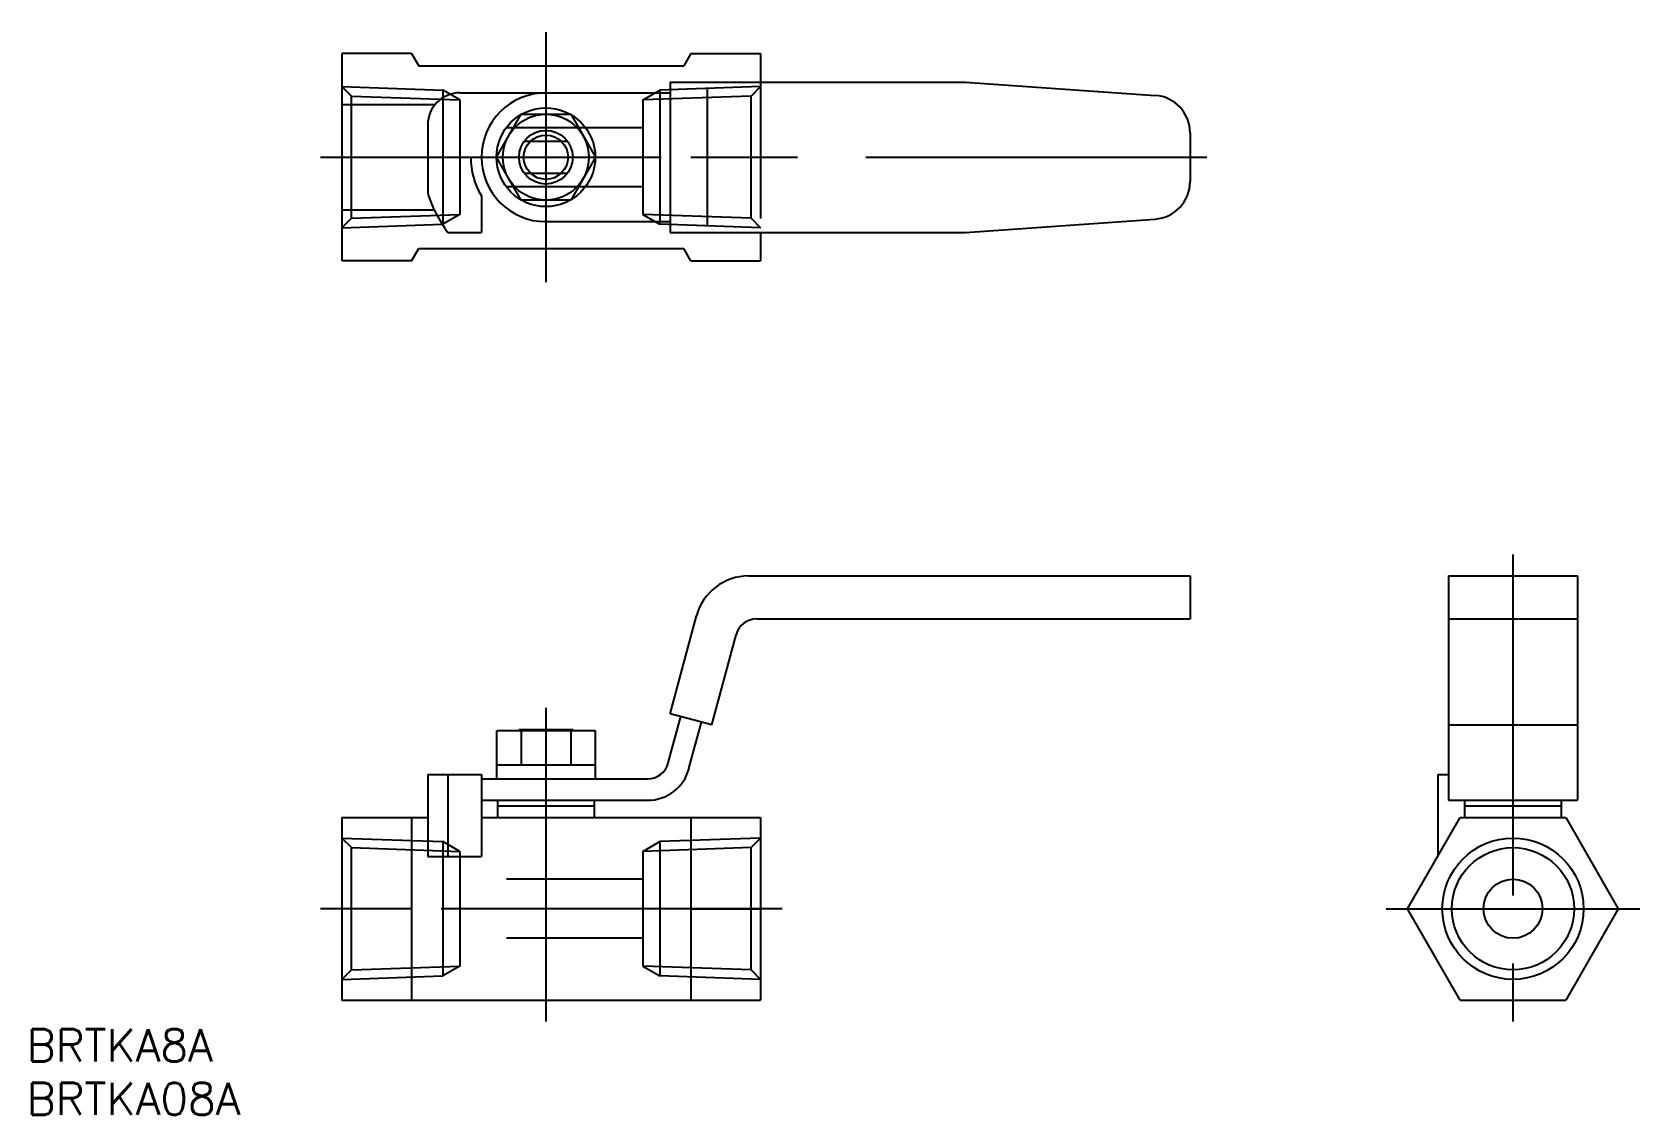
# Model space of a CAD drawing. Extents: x -138 to 12, y -19 to 82.
import ezdxf

# ---------------------------------------------------------------- set-up
doc = ezdxf.new("R2010")
doc.units = 0
doc.linetypes.add('CENTER', pattern=[50.8, 31.75, -6.35, 6.35, -6.35])
doc.linetypes.add('DASHED', pattern=[19.05, 12.7, -6.35])
doc.layers.get('0').update_dxf_attribs({"linetype": 'CONTINUOUS'})
doc.layers.add('CENTER', color=1, linetype='CENTER')
doc.styles.get("Standard").update_dxf_attribs({"font": 'txt.shx', "height": 3, "bigfont": 'bigfont.shx'})

msp = doc.modelspace()

# ---------------------------------------------------------------- linework, layer by layer
at = {"color": 7, "linetype": 'CONTINUOUS'}
for p, q in [((-109.07, 79.65), (-109.07, 60.35)), ((-102.57, 79.65), (-109.07, 79.65)), ((-102.57, 79.65), (-101.9, 78.5)), ((-76.57, 79.65), (-77.23, 78.5)), ((-76.57, 79.65), (-70.07, 79.65)), ((-70.07, 79.65), (-70.07, 77)), ((-101.9, 78.5), (-77.23, 78.5)), ((-78.48, 77), (-51, 77)), ((-78.48, 77), (-78.48, 63)), ((-51, 77), (-33.32, 75.76)), ((-109.07, 74.91), (-100.38, 74.91)), ((-98.07, 76), (-78.48, 76)), ((-75.04, 76.35), (-75.04, 63.61)), ((-94.68, 70), (-92.38, 74)), ((-92.38, 74), (-87.76, 74)), ((-87.76, 74), (-85.45, 70)), ((-101.07, 73), (-101.07, 70)), ((-30.07, 72.27), (-30.07, 67.73)), ((-92.07, 71.5), (-88.07, 71.5)), ((-101.07, 70), (-101.07, 66.65)), ((-101.07, 70), (-96.07, 70)), ((-92.38, 66), (-94.68, 70)), ((-85.45, 70), (-87.76, 66)), ((-76.57, 70), (-70.07, 70)), ((-92.07, 68.5), (-88.07, 68.5)), ((-96.07, 66.39), (-96.07, 63)), ((-87.76, 66), (-92.38, 66)), ((-109.07, 65.09), (-100.47, 65.09)), ((-99.19, 63), (-96.07, 63)), ((-90.07, 64), (-78.48, 64)), ((-78.48, 63), (-51, 63)), ((-70.07, 63), (-70.07, 60.35)), ((-51, 63), (-33.32, 64.24)), ((-102.57, 60.35), (-101.9, 61.5)), ((-101.9, 61.5), (-77.23, 61.5)), ((-76.57, 60.35), (-77.23, 61.5)), ((-102.57, 60.35), (-109.07, 60.35)), ((-76.57, 60.35), (-70.07, 60.35)), ((-71.2, 31), (-30.07, 31)), ((-30.07, 31), (-30.07, 27)), ((-6, 31), (-6, 10.1)), ((-6, 31), (6, 31)), ((6, 31), (6, 10.1)), ((-78.48, 18.15), (-76.03, 27.29)), ((-70.43, 27), (-30.07, 27)), ((-6, 27), (6, 27)), ((-74.62, 17.12), (-72.36, 25.52)), ((-74.62, 17.12), (-78.48, 18.15)), ((-94.67, 16.6), (-94.67, 12.1)), ((-94.57, 16.6), (-85.47, 16.6)), ((-92.57, 16.7), (-87.57, 16.7)), ((-92.57, 16.7), (-92.57, 16.6)), ((-92.38, 16.6), (-92.38, 13.4)), ((-92.07, 16.6), (-92.07, 16.7)), ((-88.07, 16.6), (-88.07, 16.7)), ((-87.76, 16.6), (-87.76, 13.4)), ((-87.57, 16.7), (-87.57, 16.6)), ((-85.47, 16.6), (-85.47, 12.1)), ((-78.67, 13.58), (-77.51, 17.9)), ((-76.74, 13.06), (-75.58, 17.38)), ((-6, 17.12), (6, 17.12)), ((-101.07, 12.5), (-101.07, 4.88)), ((-101.07, 12.5), (-96.07, 12.5)), ((-99.19, 12.5), (-99.19, 4.88)), ((-96.07, 12.5), (-96.07, 4.88)), ((-96.07, 12.1), (-80.6, 12.1)), ((-94.67, 13.4), (-85.47, 13.4)), ((-7, 12.5), (-7, 4.88)), ((-7, 12.5), (-6, 12.5)), ((-96.07, 10.1), (-80.6, 10.1)), ((-94.57, 10.1), (-94.57, 8.5)), ((-94.57, 9.6), (-85.57, 9.6)), ((-85.57, 10.1), (-85.57, 8.5)), ((-6, 10.1), (6, 10.1)), ((-4.5, 10.1), (-4.5, 8.5)), ((-4.5, 9.6), (4.5, 9.6)), ((4.5, 10.1), (4.5, 8.5)), ((-109.07, 8.5), (-101.07, 8.5)), ((-109.07, 8.5), (-109.07, -8.5)), ((-102.57, 8.5), (-102.57, -8.5)), ((-96.07, 8.5), (-70.07, 8.5)), ((-76.57, 8.5), (-76.57, -8.5)), ((-70.07, 8.5), (-70.07, -8.5)), ((-9.81, 0), (-4.91, 8.5)), ((-4.91, 8.5), (4.91, 8.5)), ((4.91, 8.5), (9.81, 0)), ((-101.07, 4.88), (-96.07, 4.88)), ((-102.57, 0), (-109.07, 0)), ((-76.57, 0), (-70.07, 0)), ((-4.91, -8.5), (-9.81, 0)), ((9.81, 0), (4.91, -8.5)), ((-109.07, -8.5), (-70.07, -8.5)), ((-4.91, -8.5), (4.91, -8.5))]:
    msp.add_line(p, q, dxfattribs=at)
at = {"color": 3, "linetype": 'DASHED'}
for p, q in [((-109.07, 76.58), (-99.67, 76.25)), ((-109.07, 76.58), (-108.18, 75.69)), ((-70.07, 76.58), (-79.47, 76.25)), ((-70.07, 76.58), (-70.95, 75.69)), ((-70.07, 77), (-70.07, 63)), ((-108.18, 75.69), (-98.09, 75.34)), ((-108.18, 64.31), (-108.18, 75.69)), ((-99.67, 76.25), (-99.67, 63.75)), ((-98.09, 75.34), (-99.67, 76.25)), ((-98.09, 75.34), (-98.09, 64.66)), ((-81.04, 75.34), (-79.47, 76.25)), ((-70.95, 75.69), (-81.04, 75.34)), ((-81.04, 75.34), (-81.04, 64.66)), ((-79.47, 76.25), (-79.47, 63.75)), ((-70.95, 64.31), (-70.95, 75.69)), ((-81.04, 72.75), (-98.09, 72.75)), ((-81.04, 67.25), (-98.09, 67.25)), ((-108.18, 64.31), (-98.09, 64.66)), ((-98.09, 64.66), (-99.67, 63.75)), ((-70.95, 64.31), (-81.04, 64.66)), ((-81.04, 64.66), (-79.47, 63.75)), ((-108.18, 64.31), (-109.07, 63.42)), ((-109.07, 63.42), (-99.67, 63.75)), ((-70.07, 63.42), (-79.47, 63.75)), ((-70.95, 64.31), (-70.07, 63.42)), ((-109.07, 6.58), (-99.67, 6.25)), ((-109.07, 6.58), (-108.18, 5.69)), ((-99.67, 6.25), (-99.67, -6.25)), ((-98.09, 5.34), (-99.67, 6.25)), ((-81.04, 5.34), (-79.47, 6.25)), ((-70.07, 6.58), (-79.47, 6.25)), ((-79.47, 6.25), (-79.47, -6.25)), ((-70.07, 6.58), (-70.95, 5.69)), ((-108.18, 5.69), (-98.09, 5.34)), ((-108.18, -5.69), (-108.18, 5.69)), ((-98.09, 5.34), (-98.09, -5.34)), ((-70.95, 5.69), (-81.04, 5.34)), ((-81.04, 5.34), (-81.04, -5.34)), ((-70.95, -5.69), (-70.95, 5.69)), ((-81.04, 2.75), (-98.09, 2.75)), ((-81.04, -2.75), (-98.09, -2.75)), ((-108.18, -5.69), (-109.07, -6.58)), ((-108.18, -5.69), (-98.09, -5.34)), ((-98.09, -5.34), (-99.67, -6.25)), ((-70.95, -5.69), (-81.04, -5.34)), ((-81.04, -5.34), (-79.47, -6.25)), ((-70.95, -5.69), (-70.07, -6.58)), ((-109.07, -6.58), (-99.67, -6.25)), ((-70.07, -6.58), (-79.47, -6.25))]:
    msp.add_line(p, q, dxfattribs=at)
at = {"color": 3, "linetype": 'CONTINUOUS'}
for p, q in [((-92.13, 16.7), (-92.13, 16.6)), ((-88, 16.7), (-88, 16.6))]:
    msp.add_line(p, q, dxfattribs=at)
at = {"color": 7, "linetype": 'CONTINUOUS'}
for centre, radius in [((-90.07, 70), 4.6), ((-90.07, 70), 4), ((-90.07, 70), 2.5), ((0, 0), 5.69), ((0, 0), 2.75)]:
    msp.add_circle(centre, radius, dxfattribs=at)
at = {"color": 3, "linetype": 'CONTINUOUS'}
for centre, radius in [((-90.07, 70), 2.07), ((0, 0), 6.58)]:
    msp.add_circle(centre, radius, dxfattribs=at)
at = {"color": 7, "linetype": 'CONTINUOUS'}
for centre, radius, start, end in [((-98.07, 73), 3, 90, 180), ((-90.07, 70), 6, 90, 180), ((-33.57, 72.27), 3.5, 0, 85.9958), ((-90.07, 70), 7, 180, 211.0027), ((-90.07, 70), 6, 180, 270), ((-33.57, 67.73), 3.5, 274.0042, 0), ((-90.07, 70), 11.5, 196.9574, 217.4953), ((-71.2, 26), 5, 90, 165), ((-70.43, 25), 2, 90.0002, 165), ((-80.6, 14.1), 2, 270, 345), ((-80.6, 14.1), 4, 270, 345)]:
    msp.add_arc(centre, radius, start, end, dxfattribs=at)
at = {"layer": 'CENTER', "color": 1, "linetype": 'CENTER'}
for p, q in [((-90.07, 81.65), (-90.07, 58.35)), ((-111.07, 70), (-28.07, 70)), ((0, 33), (0, -10.5)), ((-90.07, 18.7), (-90.07, -10.5)), ((-68.07, 0), (-111.07, 0)), ((-11.81, 0), (11.81, 0))]:
    msp.add_line(p, q, dxfattribs=at)

# ---------------------------------------------------------------- texts
at = {"color": 7, "linetype": 'CONTINUOUS'}
for s, p in [('BRTKA8A', (-138.43, -14.22)), ('BRTKA08A', (-138.43, -19.2))]:
    msp.add_text(s, height=3, dxfattribs=at).set_placement(p)

doc.saveas('drawing.dxf')
